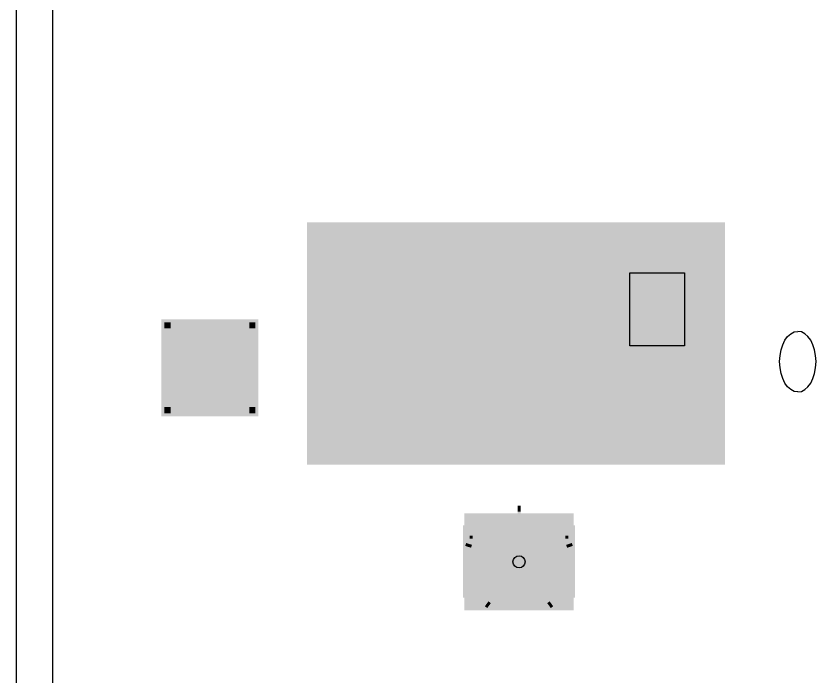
# Model space of a CAD drawing. Extents: x 72 to 672, y 48 to 484.
# Drawn here: x 72 to 204, y 157 to 266 of the extents above; entities that cross this region are included whole.
import ezdxf

# ---------------------------------------------------------------- set-up
doc = ezdxf.new("R2010")
doc.units = 0
doc.header["$MEASUREMENT"] = 0
doc.layers.get('0').update_dxf_attribs({"linetype": 'CONTINUOUS'})
for name, color, linetype in [('WALL', 3, 'CONTINUOUS'), ('WHITE', 7, 'CONTINUOUS'), ('YELLOW', 2, 'CONTINUOUS')]:
    doc.layers.add(name, color=color, linetype=linetype)

# ---------------------------------------------------------------- blocks, each defined once
blk = doc.blocks.new('XDESK', base_point=(291, 294))
for points in [[(291, 294, 29), (360, 294, 29), (291, 334, 29), (360, 334, 29)], [(310, 298), (295, 298), (310, 330), (295, 330)], [(356, 298), (341, 298), (356, 330), (341, 330)]]:
    blk.add_solid(points)
blk = doc.blocks.new('CHAIR', base_point=(342, 330))
for points in [[(342, 345.99999, 17), (358, 345.99999, 17), (342, 330, 17), (358, 330, 17)], [(343.5, 344.5), (342.5, 344.5), (343.5, 345.5), (342.5, 345.5)], [(356.5, 344.5), (357.5, 344.5), (356.5, 345.5), (357.5, 345.5)], [(342, 330, 19.25), (358, 330, 19.25), (342, 332, 19.25), (358, 332, 19.25)], [(343.5, 331.49999), (342.5, 331.49999), (343.5, 330.49999), (342.5, 330.49999)], [(356.5, 331.49999), (357.5, 331.49999), (356.5, 330.49999), (357.5, 330.49999)]]:
    blk.add_solid(points)
blk = doc.blocks.new('SCHAIR', base_point=(300, 300))
blk.add_circle((309, 308, 2), 1)
for points in [[(300, 300, 17), (318, 300, 17), (300, 316, 17), (318, 316, 17)], [(301, 300, 19.25), (317, 300, 19.25), (301, 302, 19.25), (317, 302, 19.25)]]:
    blk.add_solid(points)
for points in [[(308.75, 308.97, 2), (309.25, 308.97, 2), (308.75, 317.25, 2), (309.25, 317.25, 2)], [(309.25, 317.25), (308.75, 317.25), (309.25, 316.25), (308.75, 316.25)], [(300.28, 311.1), (300.12, 310.62), (301.23, 310.79), (301.08, 310.31)], [(308, 308.06, 2), (308.15, 308.54, 2), (300.13, 310.62, 2), (300.28, 311.1, 2)], [(309.85, 308.54, 2), (310, 308.06, 2), (317.72, 311.1, 2), (317.87, 310.62, 2)], [(317.88, 310.62), (317.72, 311.1), (316.92, 310.31), (316.77, 310.79)], [(308.63, 307.07, 2), (308.23, 307.36, 2), (303.77, 300.37, 2), (303.36, 300.66, 2)], [(309.77, 307.36, 2), (309.37, 307.07, 2), (314.64, 300.66, 2), (314.23, 300.37, 2)], [(303.36, 300.66), (303.76, 300.37), (303.95, 301.47), (304.35, 301.18)], [(314.24, 300.37), (314.64, 300.66), (313.65, 301.18), (314.05, 301.47)]]:
    blk.add_trace(points)
blk = doc.blocks.new('XCHAIR')
for points in [[(1.36, 11.83, 19), (0.86, 11.83, 19), (1.36, 12.33, 19), (0.86, 12.33, 19)], [(16.64, 11.83, 19), (17.14, 11.83, 19), (16.64, 12.33, 19), (17.14, 12.33, 19)]]:
    blk.add_solid(points)
for points in [[(-0.25, 2.06, 26), (2.25, 2.06, 26), (-0.25, 14, 26), (2.25, 14, 26)], [(15.75, 2.06, 26), (18.25, 2.06, 26), (15.75, 14, 26), (18.25, 14, 26)]]:
    blk.add_trace(points)
blk.add_blockref('SCHAIR', (0, 0))
blk = doc.blocks.new('SEMICIRCLE')
blk.add_arc((0, 0.5), 0.5, 270, 90)
blk = doc.blocks.new('TRASHCAN', base_point=(154, 339))
at = {"yscale": 10}
for xscale in [-6, 6]:
    blk.add_blockref('SEMICIRCLE', (157, 339), dxfattribs=dict(at, xscale=xscale))
blk = doc.blocks.new('INBOX', base_point=(132, 64))
at = {"layer": 'WHITE'}
for p, q in [((132, 64, 30), (132, 76, 30)), ((132, 76, 30), (141, 76, 30)), ((141, 76, 30), (141, 64, 30)), ((141, 64, 30), (132, 64, 30))]:
    blk.add_line(p, q, dxfattribs=at)

msp = doc.modelspace()

# ---------------------------------------------------------------- linework, layer by layer
at = {"layer": 'WALL'}
for p, q in [((72, 408), (72, 48)), ((78, 285), (78, 54))]:
    msp.add_line(p, q, dxfattribs=at)

# ---------------------------------------------------------------- block references
at = {"layer": 'WHITE'}
for name, p in [('XDESK', (120, 192)), ('TRASHCAN', (198, 204))]:
    msp.add_blockref(name, p, dxfattribs=at)
at = {"layer": 'WHITE', "rotation": 180}
msp.add_blockref('INBOX', (182.29, 223.63), dxfattribs=at)
at = {"layer": 'YELLOW', "rotation": 179.9999999999999}
msp.add_blockref('CHAIR', (112, 216), dxfattribs=at)
at = {"layer": 'YELLOW'}
msp.add_blockref('XCHAIR', (146, 168), dxfattribs=at)

doc.saveas('drawing.dxf')
